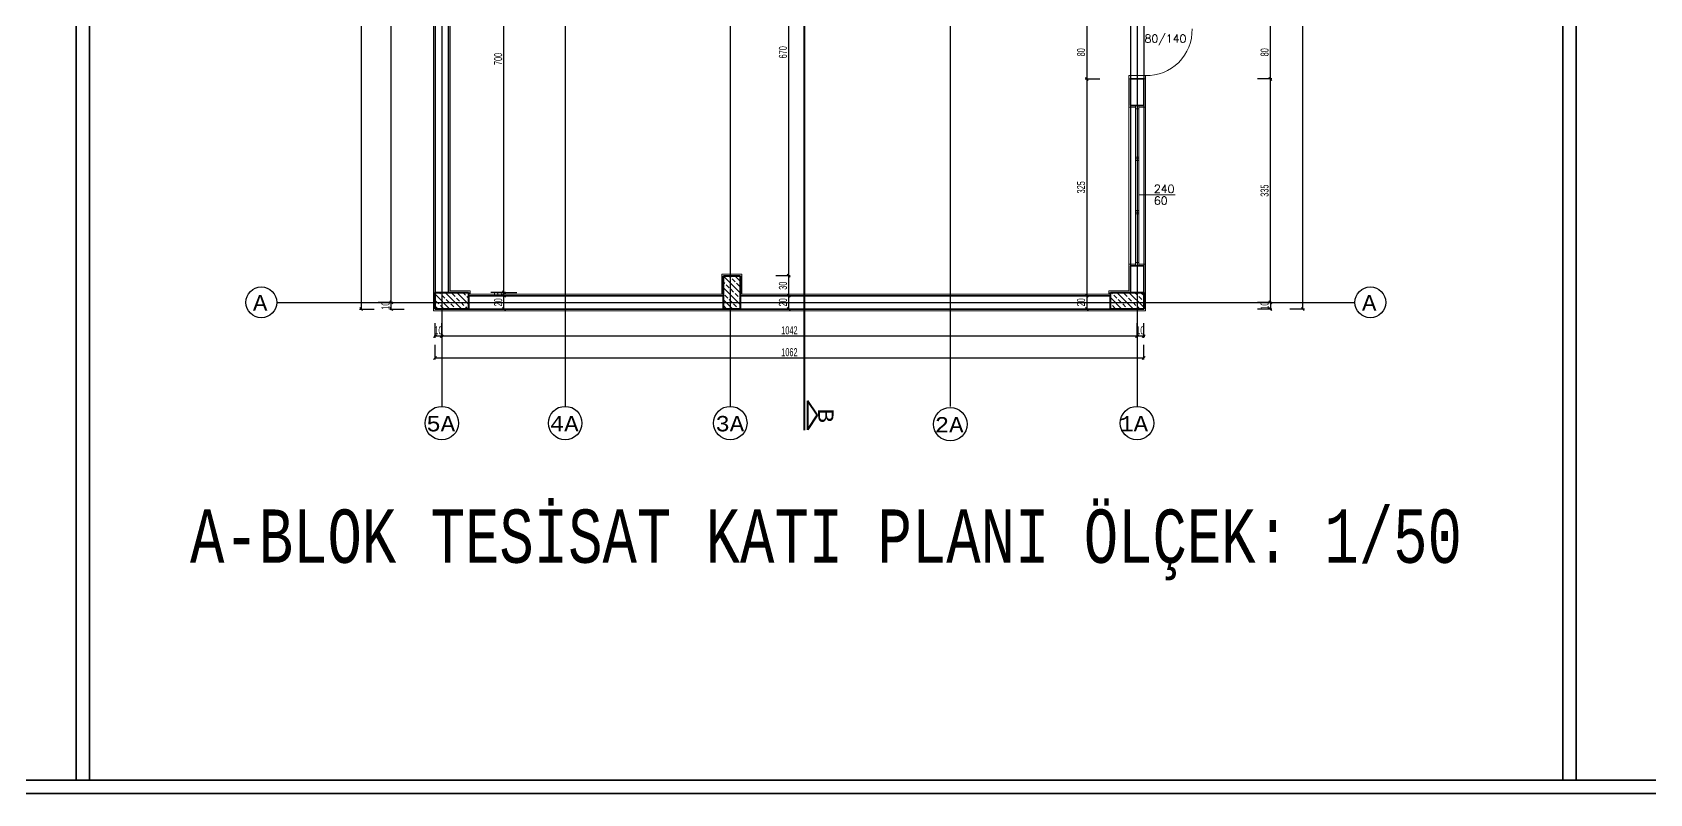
# Model space of a CAD drawing. Header units: inches. Extents: x -7543 to -822, y 102837 to 190349.
# Drawn here: x -832.234 to -831.749, y 102836.6651 to 102836.8934 of the extents above; entities that cross this region are included whole.
import ezdxf

# ---------------------------------------------------------------- set-up
doc = ezdxf.new("R2010")
doc.units = ezdxf.units.IN
doc.header["$MEASUREMENT"] = 0
doc.linetypes.add('DASHDOTX2', pattern=[2, 1, -0.5, 0, -0.5])
doc.linetypes.add('DASHED', pattern=[19.049999999999997, 12.7, -6.35])
doc.layers.get('Defpoints').update_dxf_attribs({"lineweight": 25})
for name, color, linetype, lineweight in [('AKS', 1, 'Continuous', 25), ('ICOL', 55, 'Continuous', 25), ('KESİT', 7, 'Continuous', 40), ('KOLON', 2, 'Continuous', 40), ('SIVA', 150, 'Continuous', 15), ('TARAMA', 8, 'Continuous', 25), ('YAZI', 7, 'Continuous', 25)]:
    doc.layers.add(name, color=color, linetype=linetype, lineweight=lineweight)
for name, color, linetype, lineweight, true_color in [('DUVAR', 7, 'Continuous', 35, 0xfc4642), ('KAPI', 7, 'Continuous', 18, 0xffb360), ('PENCERE', 7, 'Continuous', 18, 0xffb360)]:
    doc.layers.add(name, color=color, linetype=linetype, lineweight=lineweight, true_color=true_color)
doc.styles.add('ISIM', font='monos.ttf', dxfattribs={"width": 1.1, "height": 200})
doc.styles.add('OLCU', font='tromand.shx', dxfattribs={"width": 0.6, "height": 12})
doc.styles.add('TXTX', font='TXTX')

# ---------------------------------------------------------------- blocks, each defined once
blk = doc.blocks.new('D')
at = {"layer": 'ICOL'}
for p, q in [((2.828427124746668, 2.828427124748032), (-2.82842712474303, -2.828427124744394)), ((0, 3.000000000002046), (0, -25))]:
    blk.add_line(p, q, dxfattribs=at)
blk = doc.blocks.new('E')
at = {"layer": 'ICOL'}
for p, q in [((-2.828427124746668, -2.828427124748032), (2.82842712474303, 2.828427124744394)), ((0, -3.000000000002046), (0, 25))]:
    blk.add_line(p, q, dxfattribs=at)

msp = doc.modelspace()

# ---------------------------------------------------------------- linework, layer by layer
at = {"layer": 'AKS', "linetype": 'DASHDOTX2', "ltscale": 10}
for p, q in [((-832.1111923589182, 102837.1999318123), (-832.1111923589182, 102836.7812398905)), ((-832.0741923589181, 102837.1999318123), (-832.0741923589181, 102836.7812398905)), ((-832.0246807370695, 102837.1999318123), (-832.0246807370695, 102836.7812398905)), ((-831.9586923589181, 102837.1999318123), (-831.9586923589181, 102836.7812398905)), ((-831.9026923589181, 102837.1999318123), (-831.9026923589181, 102836.7812398905)), ((-832.1606991043424, 102836.8124307916), (-831.8373321386342, 102836.8124307916))]:
    msp.add_line(p, q, dxfattribs=at)
at = {"layer": 'AKS', "color": 0}
for centre, radius in [((-832.1653191043423, 102836.8124307916), 0.004620000000000001), ((-831.8327121386343, 102836.8124307916), 0.004620000000000001), ((-832.1111923623396, 102836.7762198905), 0.005019999999999998), ((-832.0741923623395, 102836.7762198905), 0.005019999999999998), ((-832.024680740491, 102836.7762198905), 0.005019999999999998), ((-831.9586923623395, 102836.7758854479), 0.005019999999999998), ((-831.9026923589181, 102836.7762198905), 0.005019999999999998)]:
    msp.add_circle(centre, radius, dxfattribs=at)
at = {"layer": 'Defpoints', "color": 6}
for p, q in [((-832.1131923589181, 102836.8104307916), (-832.1131923589181, 102837.1604307916)), ((-831.9006923589181, 102836.9644307916), (-831.9006923589181, 102836.8104307916)), ((-831.9006923589181, 102836.8104307916), (-832.1131923589181, 102836.8104307916))]:
    msp.add_line(p, q, dxfattribs=at)
at = {"layer": 'Defpoints', "color": 3}
for p, q in [((-832.1091923589181, 102836.8154307916), (-832.1091923589182, 102836.9624307916)), ((-831.9046923589182, 102836.9594307916), (-831.9046923589183, 102836.8154307916)), ((-832.0216923589182, 102836.8204307916), (-832.0266923589181, 102836.8204307916)), ((-832.0266923589181, 102836.8204307916), (-832.0266923589181, 102836.8144307916)), ((-832.0216923589182, 102836.8144307916), (-832.0216923589182, 102836.8204307916)), ((-832.1031923589181, 102836.8154307916), (-832.1091923589181, 102836.8154307916)), ((-832.1031923589181, 102836.8144307916), (-832.1031923589181, 102836.8154307916)), ((-831.9046923589183, 102836.8154307916), (-831.9106923589181, 102836.8154307916)), ((-831.9106923589181, 102836.8154307916), (-831.9106923589181, 102836.8144307916)), ((-832.0266923589181, 102836.8144307916), (-832.1031923589181, 102836.8144307916)), ((-831.9106923589181, 102836.8144307916), (-832.0216923589182, 102836.8144307916))]:
    msp.add_line(p, q, dxfattribs=at)
at = {"layer": 'DUVAR'}
for p, q in [((-832.2208645716421, 102836.6690845899), (-832.2208645716421, 102837.4354633095)), ((-832.216864571642, 102836.6690845899), (-832.216864571642, 102837.4354633095)), ((-831.7749687980481, 102836.6690845899), (-831.7749687980481, 102837.4354633095)), ((-831.7749687980481, 102836.6690845899), (-831.7749687980481, 102837.4354633095)), ((-831.7709687980482, 102836.6690845899), (-831.7709687980482, 102837.4354633095)), ((-831.7709687980482, 102836.6690845899), (-831.7709687980482, 102837.4354633095)), ((-832.1131923589182, 102836.9624307916), (-832.1131923589181, 102836.8154307916)), ((-832.1091923589182, 102836.9624307916), (-832.1091923589181, 102836.8154307916)), ((-831.9046923589182, 102836.8714307916), (-831.9046923589182, 102836.8794307916)), ((-831.9046923589182, 102836.8794307916), (-831.9006923589181, 102836.8794307916)), ((-831.9006923589181, 102836.8714307916), (-831.9006923589181, 102836.8794307916)), ((-831.9046923589182, 102836.8714307916), (-831.9006923589181, 102836.8714307916)), ((-831.9046923589182, 102836.8234307916), (-831.9006923589181, 102836.8234307916)), ((-831.9046923589182, 102836.8234307916), (-831.9046923589182, 102836.8154307916)), ((-831.9006923589181, 102836.8234307916), (-831.9006923589181, 102836.8154307916)), ((-832.1031923589181, 102836.8144307916), (-832.0266923589181, 102836.8144307916)), ((-832.0216923589182, 102836.8144307916), (-831.9106923589181, 102836.8144307916)), ((-832.1031923589181, 102836.8104307916), (-832.0266923589181, 102836.8104307916)), ((-832.0216923589182, 102836.8104307916), (-831.9106923589181, 102836.8104307916)), ((-837.605065430626, 102836.6650845899), (-821.9895550628707, 102836.6650845899)), ((-837.6010654306261, 102836.6690845899), (-821.9935550628708, 102836.6690845899))]:
    msp.add_line(p, q, dxfattribs=at)
at = {"layer": 'ICOL'}
for p, q in [((-832.1353793850176, 102837.1602747916), (-832.1353793850176, 102836.8105867916)), ((-831.8529585462119, 102836.8105867916), (-831.8529585462119, 102837.1602747916)), ((-832.1263412527101, 102836.8125867916), (-832.1263412527101, 102837.1582747916)), ((-832.0925433582656, 102836.8155867916), (-832.0925433582656, 102836.9552747916)), ((-832.0071498526416, 102836.8205867916), (-832.0071498526416, 102836.9542747916)), ((-831.9177418908343, 102836.8952747916), (-831.9177418908343, 102836.8795867916)), ((-831.8626982888577, 102836.8795867916), (-831.8626982888577, 102836.8952747916)), ((-831.9177418908343, 102836.8792747916), (-831.9177418908343, 102836.8145867916)), ((-831.8626982888577, 102836.8125867916), (-831.8626982888577, 102836.8792747916)), ((-832.0071498526416, 102836.8145867916), (-832.0071498526416, 102836.8202747916)), ((-832.0925433582656, 102836.8155867916), (-832.0925433582656, 102836.8157427916)), ((-832.0925433582656, 102836.8144307916), (-832.0925433582656, 102836.8154307916)), ((-832.1263412527101, 102836.8125867916), (-832.1263412527101, 102836.8127427916)), ((-832.1263412527101, 102836.8104307916), (-832.1263412527101, 102836.8124307916)), ((-832.0925433582656, 102836.8142747916), (-832.0925433582656, 102836.8141187916)), ((-832.0925433582656, 102836.8105867916), (-832.0925433582656, 102836.8142747916)), ((-832.0071498526416, 102836.8105867916), (-832.0071498526416, 102836.8142747916)), ((-831.9177418908343, 102836.8142747916), (-831.9177418908343, 102836.8105867916)), ((-831.8626982888577, 102836.8125867916), (-831.8626982888577, 102836.8127427916)), ((-831.8626982888577, 102836.8124307916), (-831.8626982888577, 102836.8104307916)), ((-832.1263412527101, 102836.8102747916), (-832.1263412527101, 102836.8101187916)), ((-831.8626982888577, 102836.8102747916), (-831.8626982888577, 102836.8101187916)), ((-832.1133483589182, 102836.8022896302), (-832.1135043589181, 102836.8022896302)), ((-832.1111923589182, 102836.8022896302), (-832.1131923589181, 102836.8022896302)), ((-832.1110363589182, 102836.8022896302), (-832.1108803589182, 102836.8022896302)), ((-831.9028483589182, 102836.8022896302), (-832.1110363589182, 102836.8022896302)), ((-831.9028483589182, 102836.8022896302), (-831.9030043589182, 102836.8022896302)), ((-831.9006923589181, 102836.8022896302), (-831.9026923589181, 102836.8022896302)), ((-831.9005363589182, 102836.8022896302), (-831.9003803589181, 102836.8022896302)), ((-832.1130363589182, 102836.7957410143), (-831.9008483589182, 102836.7957410143))]:
    msp.add_line(p, q, dxfattribs=at)
at = {"layer": 'KAPI'}
for p, q in [((-831.9001923589182, 102836.8804307916), (-831.9051923589183, 102836.8804307916)), ((-831.9051923589183, 102836.8794307916), (-831.9051923589183, 102836.8804307916)), ((-831.9051923589183, 102836.8794307916), (-831.9001923589182, 102836.8794307916)), ((-831.9001923589182, 102836.8804307916), (-831.9001923589182, 102836.8794307916))]:
    msp.add_line(p, q, dxfattribs=at)
msp.add_arc((-831.8997923589181, 102836.8940307916), 0.01360588108135596, 268.3153156787103, 1.684684365761425, dxfattribs=at)
at = {"layer": 'KESİT', "linetype": 'DASHED'}
msp.add_line((-832.0025066806223, 102836.9492071035), (-832.0025066806223, 102836.774070071), dxfattribs=at)
at = {"layer": 'KESİT'}
for p, q in [((-832.0014746069435, 102836.7829287198), (-832.0014746069435, 102836.7742429007)), ((-831.9985913856472, 102836.7785858102), (-832.0014746069435, 102836.7829287198)), ((-831.9985913856472, 102836.7785858102), (-832.0014746069435, 102836.7742429007))]:
    msp.add_line(p, q, dxfattribs=at)
at = {"layer": 'KOLON'}
for p, q in [((-832.0266923589181, 102836.8104307916), (-832.0266923589181, 102836.8204307916)), ((-832.0266923589181, 102836.8204307916), (-832.0216923589182, 102836.8204307916)), ((-832.0216923589182, 102836.8204307916), (-832.0216923589182, 102836.8104307916)), ((-832.1131923589181, 102836.8104307916), (-832.1131923589181, 102836.8154307916)), ((-832.1131923589181, 102836.8154307916), (-832.1031923589181, 102836.8154307916)), ((-832.1031923589181, 102836.8154307916), (-832.1031923589181, 102836.8104307916)), ((-831.9106923589181, 102836.8104307916), (-831.9106923589181, 102836.8154307916)), ((-831.9106923589181, 102836.8154307916), (-831.9006923589181, 102836.8154307916)), ((-831.9006923589181, 102836.8154307916), (-831.9006923589181, 102836.8104307916)), ((-832.1031923589181, 102836.8104307916), (-832.1131923589181, 102836.8104307916)), ((-832.0216923589182, 102836.8104307916), (-832.0266923589181, 102836.8104307916)), ((-831.9006923589181, 102836.8104307916), (-831.9106923589181, 102836.8104307916))]:
    msp.add_line(p, q, dxfattribs=at)
at = {"layer": 'PENCERE'}
for p, q in [((-831.9051923589182, 102836.8709307916), (-831.9051923589182, 102836.8239307916)), ((-831.9031923589182, 102836.8714307916), (-831.9031923589182, 102836.8234307916)), ((-831.9031923589182, 102836.8704307916), (-831.9021923589182, 102836.8704307916)), ((-831.9026923589182, 102836.8704307916), (-831.9026923589182, 102836.8559307916)), ((-831.9021923589182, 102836.8714307916), (-831.9021923589182, 102836.8234307916)), ((-831.9001923589182, 102836.8239307916), (-831.9001923589182, 102836.8709307916)), ((-831.9031923589182, 102836.8559307916), (-831.9021923589182, 102836.8559307916)), ((-831.9031923589182, 102836.8554307916), (-831.9021923589182, 102836.8554307916)), ((-831.9031923589182, 102836.8549307916), (-831.9021923589182, 102836.8549307916)), ((-831.9026923589182, 102836.8549307916), (-831.9026923589182, 102836.8399307916)), ((-831.8912757106086, 102836.8446807916), (-831.9021923589182, 102836.8446807916)), ((-831.9031923589182, 102836.8399307916), (-831.9021923589182, 102836.8399307916)), ((-831.9031923589182, 102836.8394307916), (-831.9021923589182, 102836.8394307916)), ((-831.9031923589182, 102836.8389307916), (-831.9021923589182, 102836.8389307916)), ((-831.9026923589182, 102836.8389307916), (-831.9026923589182, 102836.8244307916)), ((-831.9031923589182, 102836.8244307916), (-831.9021923589182, 102836.8244307916))]:
    msp.add_line(p, q, dxfattribs=at)
at = {"layer": 'SIVA'}
for p, q in [((-832.1136923589181, 102836.8099307916), (-832.1136923589181, 102836.9679307916)), ((-832.1086923589182, 102836.9619307916), (-832.1086923589182, 102836.8159307916)), ((-831.9051923589182, 102836.8159307916), (-831.9051923589182, 102836.8794307916)), ((-831.9046923589182, 102836.8794307916), (-831.9051923589182, 102836.8794307916)), ((-831.9006923589181, 102836.8794307916), (-831.9001923589182, 102836.8794307916)), ((-831.9001923589182, 102836.8099307916), (-831.9001923589182, 102836.8794307916)), ((-831.9051923589182, 102836.8709307916), (-831.9031923589182, 102836.8709307916)), ((-831.9021923589182, 102836.8709307916), (-831.9001923589182, 102836.8709307916)), ((-832.0211923589181, 102836.8209307916), (-832.0271923589182, 102836.8209307916)), ((-832.0271923589182, 102836.8149307916), (-832.0271923589182, 102836.8209307916)), ((-832.0211923589181, 102836.8149307916), (-832.0211923589181, 102836.8209307916)), ((-831.9051923589182, 102836.8239307916), (-831.9031923589182, 102836.8239307916)), ((-831.9021923589182, 102836.8239307916), (-831.9001923589182, 102836.8239307916)), ((-832.1086923589182, 102836.8159307916), (-832.1026923589181, 102836.8159307916)), ((-832.1026923589181, 102836.8149307916), (-832.1026923589181, 102836.8159307916)), ((-831.9051923589182, 102836.8159307916), (-831.9111923589181, 102836.8159307916)), ((-831.9111923589181, 102836.8149307916), (-831.9111923589181, 102836.8159307916)), ((-832.1026923589181, 102836.8149307916), (-832.0271923589182, 102836.8149307916)), ((-832.0211923589181, 102836.8149307916), (-831.9111923589181, 102836.8149307916)), ((-832.1136923589181, 102836.8099307916), (-831.9001923589182, 102836.8099307916))]:
    msp.add_line(p, q, dxfattribs=at)
at = {"layer": 'TARAMA'}
for p, q in [((-832.0266923589181, 102836.8202822142), (-832.0216923589182, 102836.8152822142)), ((-832.0250731693188, 102836.8204307916), (-832.0245454697445, 102836.819903092)), ((-832.0233054023688, 102836.8204307916), (-832.0216923589182, 102836.8188177481)), ((-832.111997050873, 102836.8154307916), (-832.111607992178, 102836.8150417329)), ((-832.1102292839231, 102836.8154307916), (-832.1052292839231, 102836.8104307916)), ((-832.1066937500171, 102836.8154307916), (-832.1031923589181, 102836.8119294005)), ((-832.1049259830612, 102836.8154307916), (-832.1040949826279, 102836.8145997911)), ((-832.0266923589181, 102836.8185144473), (-832.0263132366974, 102836.8181353251)), ((-832.0266923589181, 102836.8167466803), (-832.0216923589182, 102836.8117466803)), ((-832.0258712949592, 102836.8176933833), (-832.0249874114827, 102836.8168094998)), ((-832.0245454697445, 102836.8163675581), (-832.023661586268, 102836.8154836746)), ((-832.0241035280062, 102836.8194611503), (-832.0232196445297, 102836.8185772668)), ((-832.0227777027915, 102836.8181353251), (-832.021893819315, 102836.8172514416)), ((-831.9104716182349, 102836.8154307916), (-831.9100825595399, 102836.8150417329)), ((-831.9087038512849, 102836.8154307916), (-831.903703851285, 102836.8104307916)), ((-831.905168317379, 102836.8154307916), (-831.9006923589181, 102836.8109548331)), ((-831.903400550423, 102836.8154307916), (-831.9025695499897, 102836.8145997911)), ((-831.901632783473, 102836.8154307916), (-831.9006923589181, 102836.814490367)), ((-832.1131923589181, 102836.8148583327), (-832.108764817829, 102836.8104307916)), ((-832.1131923589181, 102836.8113227988), (-832.1123003517349, 102836.8104307916)), ((-832.1129338173928, 102836.8128320242), (-832.1120499339163, 102836.8119481407)), ((-832.111607992178, 102836.811506199), (-832.1107241087016, 102836.8106223155)), ((-832.1111660504398, 102836.8145997911), (-832.1102821669633, 102836.8137159077)), ((-832.1098402252251, 102836.8132739659), (-832.1089563417486, 102836.8123900825)), ((-832.1085144000103, 102836.8119481407), (-832.1076305165338, 102836.8110642572)), ((-832.1080724582721, 102836.8150417329), (-832.1071885747956, 102836.8141578494)), ((-832.1071885747956, 102836.8106223155), (-832.1069970508731, 102836.8104307916)), ((-832.1067466330574, 102836.8137159077), (-832.1058627495809, 102836.8128320242)), ((-832.1054208078426, 102836.8123900825), (-832.1045369243661, 102836.811506199)), ((-832.1040949826279, 102836.8110642572), (-832.1034615169672, 102836.8104307916)), ((-832.1036530408896, 102836.8141578494), (-832.1031923589181, 102836.8136971674)), ((-832.0266923589181, 102836.8132111464), (-832.0239120040866, 102836.8104307916)), ((-832.0266923589181, 102836.8114433795), (-832.0258712949592, 102836.8106223155)), ((-832.0263132366974, 102836.8145997911), (-832.0254293532209, 102836.8137159077)), ((-832.0249874114827, 102836.8132739659), (-832.0241035280062, 102836.8123900825)), ((-832.023661586268, 102836.8119481407), (-832.0227777027915, 102836.8110642572)), ((-832.0232196445297, 102836.8150417329), (-832.0223357610532, 102836.8141578494)), ((-832.0223357610532, 102836.8106223155), (-832.0221442371306, 102836.8104307916)), ((-832.021893819315, 102836.8137159077), (-832.0216923589182, 102836.8135144473)), ((-831.9106923589181, 102836.8138837653), (-831.9072393851908, 102836.8104307916)), ((-831.9106923589181, 102836.8121159984), (-831.9105245012781, 102836.8119481407)), ((-831.9100825595399, 102836.811506199), (-831.9091986760634, 102836.8106223155)), ((-831.9096406178016, 102836.8145997911), (-831.9087567343252, 102836.8137159077)), ((-831.9083147925869, 102836.8132739659), (-831.9074309091104, 102836.8123900825)), ((-831.9069889673722, 102836.8119481407), (-831.9061050838957, 102836.8110642572)), ((-831.9065470256339, 102836.8150417329), (-831.9056631421574, 102836.8141578494)), ((-831.9056631421574, 102836.8106223155), (-831.9054716182349, 102836.8104307916)), ((-831.9052212004192, 102836.8137159077), (-831.9043373169427, 102836.8128320242)), ((-831.9038953752045, 102836.8123900825), (-831.903011491728, 102836.811506199)), ((-831.9025695499897, 102836.8110642572), (-831.901936084329, 102836.8104307916)), ((-831.9021276082515, 102836.8141578494), (-831.901243724775, 102836.8132739659)), ((-831.9008017830367, 102836.8128320242), (-831.9006923589181, 102836.8127226001))]:
    msp.add_line(p, q, dxfattribs=at)

# ---------------------------------------------------------------- block references
at = {"layer": 'ICOL'}
for name, p, xscale, yscale, zscale, rotation in [('D', (-831.9177418908343, 102836.8794307916), 0.000155999994603917, 0.000155999994603917, 0.000155999994603917, 90), ('E', (-831.9177418908343, 102836.8794307916), 0.000155999994603917, 0.000155999994603917, 0.000155999994603917, 270), ('D', (-831.8626982888577, 102836.8794307916), 0.000155999994603917, 0.000155999994603917, 0.000155999994603917, 270), ('E', (-831.8626982888577, 102836.8794307916), 0.000155999994603917, 0.000155999994603917, 0.000155999994603917, 90), ('D', (-832.0071498526416, 102836.8204307916), 0.000155999994603917, 0.000155999994603917, 0.000155999994603917, 270), ('E', (-832.0071498526416, 102836.8204307916), 0.000155999994603917, 0.000155999994603917, 0.000155999994603917, 90), ('D', (-832.0925433582656, 102836.8154307916), 0.000155999994603917, 0.000155999994603917, 0.000155999994603917, 270), ('E', (-832.0925433582656, 102836.8154307916), 0.000155999994603917, 0.000155999994603917, 0.000155999994603917, 270), ('E', (-832.1353793850176, 102836.8104307916), 0.000155999994603917, 0.000155999994603917, 0.000155999994603917, 270), ('D', (-832.1263412527101, 102836.8124307916), 0.000155999994603917, 0.000155999994603917, 0.000155999994603917, 270), ('E', (-832.1263412527101, 102836.8124307916), 0.000155999994603917, 0.000155999994603917, 0.000155999994603917, 270), ('D', (-832.1263412527101, 102836.8104307916), 0.000155999994603917, 0.000155999994603917, 0.000155999994603917, 90), ('E', (-832.0925433582656, 102836.8144307916), 0.000155999994603917, 0.000155999994603917, 0.000155999994603917, 90), ('D', (-832.0925433582656, 102836.8104307916), 0.000155999994603917, 0.000155999994603917, 0.000155999994603917, 270), ('D', (-832.0925433582656, 102836.8144307916), 0.000155999994603917, 0.000155999994603917, 0.000155999994603917, 90), ('D', (-832.0071498526416, 102836.8144307916), 0.000155999994603917, 0.000155999994603917, 0.000155999994603917, 270), ('E', (-832.0071498526416, 102836.8144307916), 0.000155999994603917, 0.000155999994603917, 0.000155999994603917, 90), ('D', (-832.0071498526416, 102836.8104307916), 0.000155999994603917, 0.000155999994603917, 0.000155999994603917, 270), ('D', (-831.9177418908343, 102836.8144307916), 0.000155999994603917, 0.000155999994603917, 0.000155999994603917, 90), ('E', (-831.9177418908343, 102836.8144307916), 0.000155999994603917, 0.000155999994603917, 0.000155999994603917, 270), ('E', (-831.9177418908343, 102836.8104307916), 0.000155999994603917, 0.000155999994603917, 0.000155999994603917, 270), ('D', (-831.8626982888577, 102836.8124307916), 0.000155999994603917, 0.000155999994603917, 0.000155999994603917, 270), ('D', (-831.8626982888577, 102836.8124307916), 0.000155999994603917, 0.000155999994603917, 0.000155999994603917, 270), ('E', (-831.8626982888577, 102836.8104307916), 0.000155999994603917, 0.000155999994603917, 0.000155999994603917, 90), ('D', (-831.8529585462119, 102836.8104307916), 0.000155999994603917, 0.000155999994603917, 0.000155999994603917, 270), ('D', (-832.1111923589182, 102836.8022896302), 0.0001559999999471984, 0.0001559999999471984, 0.0001559999999471984, 180), ('D', (-831.9006923589181, 102836.8022896302), 0.0001559999999471984, 0.0001559999999471984, 0.0001559999999471984, 180), ('E', (-832.1111923589182, 102836.8022896302), 0.0001559999999471984, 0.0001559999999471984, 0.0001559999999471984, 180), ('D', (-832.1131923589181, 102836.7957410143), 0.0001559999999471984, 0.0001559999999471984, 0.0001559999999471984, 180)]:
    msp.add_blockref(name, p, dxfattribs=dict(at, xscale=xscale, yscale=yscale, zscale=zscale, rotation=rotation))
at = {"layer": 'ICOL', "xscale": 0.0001559999999471984, "yscale": 0.0001559999999471984, "zscale": 0.0001559999999471984}
for name, p in [('E', (-832.1131923589181, 102836.8022896302)), ('E', (-831.9026923589181, 102836.8022896302)), ('D', (-831.9026923589181, 102836.8022896302)), ('E', (-831.9006923589181, 102836.7957410143))]:
    msp.add_blockref(name, p, dxfattribs=at)

# ---------------------------------------------------------------- texts
at = {"layer": 'AKS', "style": 'ISIM', "width": 1.1}
for s, height, p in [('A', 0.004620000000000001, (-832.1678195583374, 102836.8099790176)), ('A', 0.004620000000000001, (-831.8352125926293, 102836.8099790176)), ('5A', 0.004619999999999998, (-832.1158220486382, 102836.7737388966)), ('4A', 0.004619999999999998, (-832.0787891959811, 102836.7737388966)), ('3A', 0.004619999999999998, (-832.0291348288944, 102836.7737388966)), ('2A', 0.004619999999999998, (-831.9633435666859, 102836.773404454)), ('1A', 0.004619999999999998, (-831.908003892818, 102836.7737388966))]:
    msp.add_text(s, height=height, dxfattribs=at).set_placement(p)
msp.add_text('B', height=0.004620000000000001, rotation=270, dxfattribs=at).set_placement((-831.9983253252453, 102836.7805657988))
at = {"layer": 'ICOL', "char_height": 0.0024, "attachment_point": 5, "rotation": 90, "style": 'OLCU'}
for s, insert in [('\\A1;670', (-832.0088778526417, 102836.8874307916)), ('\\A1;80', (-831.9194698908344, 102836.8874307916)), ('\\A1;80', (-831.8644262888577, 102836.8874307916)), ('\\A1;700', (-832.0942713582657, 102836.8854307916)), ('\\A1;325', (-831.9194698908344, 102836.8469307916)), ('\\A1;335', (-831.8644262888577, 102836.8459307916)), ('\\A1;5', (-832.0942713582657, 102836.8149307916)), ('\\A1;30', (-832.0088778526417, 102836.8174307916)), ('\\A1;10', (-832.12806925271, 102836.8114307916)), ('\\A1;20', (-832.0942713582657, 102836.8124307916)), ('\\A1;20', (-832.0088778526417, 102836.8124307916)), ('\\A1;20', (-831.9194698908344, 102836.8124307916)), ('\\A1;10', (-831.8644262888577, 102836.8114307916))]:
    msp.add_mtext(s, dxfattribs=dict(at, insert=insert))
at = {"layer": 'ICOL', "char_height": 0.0024, "attachment_point": 5, "style": 'OLCU'}
for s, insert in [('\\A1;10', (-832.1121923589182, 102836.8040176302)), ('\\A1;1042', (-832.0069423589182, 102836.8040176302)), ('\\A1;10', (-831.9016923589181, 102836.8040176302)), ('\\A1;1062', (-832.0069423589182, 102836.7974690143))]:
    msp.add_mtext(s, dxfattribs=dict(at, insert=insert))
at = {"layer": 'KAPI', "style": 'TXTX'}
msp.add_text('80/140', height=0.0024, dxfattribs=at).set_placement((-831.9004415516722, 102836.8903242944))
at = {"layer": 'PENCERE', "style": 'TXTX'}
for s, p in [('240', (-831.8976345363756, 102836.8452534016)), ('60', (-831.8976345363756, 102836.8417368549))]:
    msp.add_text(s, height=0.0024, dxfattribs=at).set_placement(p)
at = {"layer": 'YAZI', "style": 'ISIM', "width": 0.7604771912351619}
msp.add_text('A-BLOK TESİSAT KATI PLANI ÖLÇEK: 1/50', height=0.016, dxfattribs=at).set_placement((-832.1867030048637, 102836.7343119959, -0.002))

doc.saveas('drawing.dxf')
